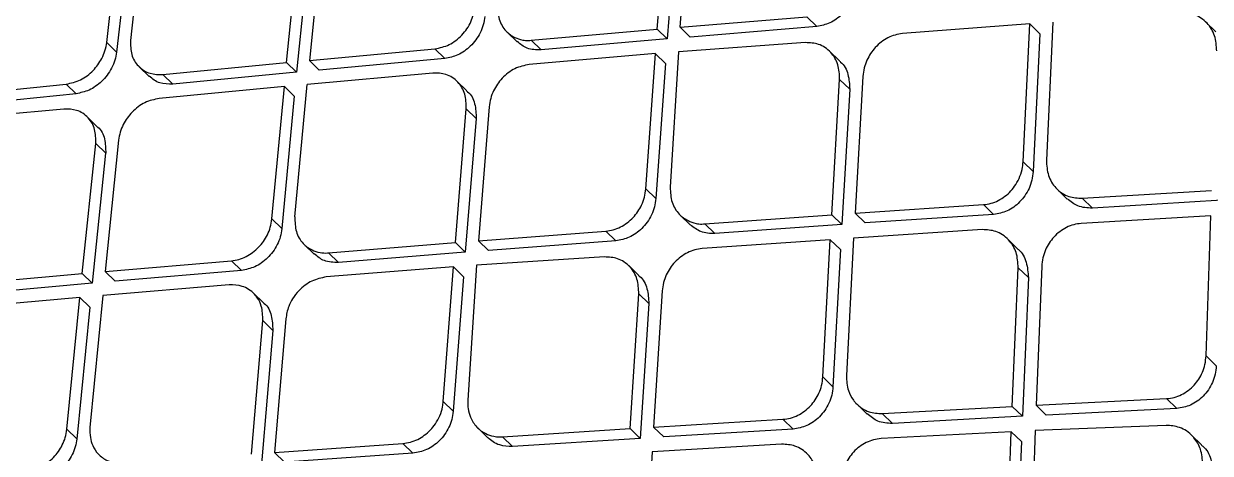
# Model space of a CAD drawing. Extents: x 400 to 501, y 484 to 634.
# Drawn here: x 488.8 to 490.242, y 518.97 to 519.491 of the extents above; entities that cross this region are included whole.
import ezdxf

# ---------------------------------------------------------------- set-up
doc = ezdxf.new("R2010")
doc.units = 0
doc.header["$MEASUREMENT"] = 0
doc.layers.add('DIM', color=3, linetype='Continuous')
doc.layers.add('GEOMETRY', color=3, linetype='Continuous', lineweight=25)

# ---------------------------------------------------------------- blocks, each defined once
blk = doc.blocks.new('2026 GRANDEE')
at = {"layer": 'GEOMETRY', "ltscale": 16}
for p, q in [((39.1451, -77.3559), (39.1577, -77.1928)), ((39.1729, -77.3536), (39.1853, -77.1902)), ((38.5214, -77.2112), (38.505, -77.3695)), ((39.1698, -77.2046), (39.1572, -77.3677)), ((38.4761, -77.3719), (38.4942, -77.2141)), ((38.5062, -77.2258), (38.4881, -77.3836)), ((38.6947, -77.3965), (38.7107, -77.2383)), ((38.7382, -77.234), (38.7224, -77.3939)), ((38.7227, -77.25), (38.7068, -77.4082)), ((39.1729, -77.3536), (39.3267, -77.3407)), ((39.3389, -77.3525), (39.3267, -77.3407)), ((38.9918, -77.3693), (39.1451, -77.3559)), ((39.1451, -77.3559), (39.1572, -77.3677)), ((39.1851, -77.3654), (39.1729, -77.3536)), ((39.3389, -77.3526), (39.1851, -77.3654)), ((39.5977, -77.3495), (39.4429, -77.3613)), ((39.5895, -77.5169), (39.5977, -77.3495)), ((39.5977, -77.3495), (39.61, -77.3614)), ((39.6259, -77.3474), (39.6179, -77.515)), ((39.824, -77.3591), (39.8117, -77.3472)), ((38.9626, -77.3594), (38.9747, -77.3711)), ((39.0039, -77.381), (38.9918, -77.3693)), ((39.1572, -77.3677), (39.0039, -77.381)), ((39.61, -77.3614), (39.6018, -77.5288)), ((38.4761, -77.3719), (38.4881, -77.3836)), ((38.7224, -77.3939), (38.8749, -77.3798)), ((38.8748, -77.3798), (38.8869, -77.3915)), ((39.1708, -77.3833), (39.1608, -77.5478)), ((39.3251, -77.3722), (39.1708, -77.3833)), ((39.3666, -77.3945), (39.3544, -77.3827)), ((38.5443, -77.4109), (38.6947, -77.3965)), ((38.6947, -77.3965), (38.7068, -77.4082)), ((38.7224, -77.3939), (38.7344, -77.4056)), ((38.8869, -77.3915), (38.7344, -77.4056)), ((39.1429, -77.3856), (38.9894, -77.3988)), ((39.1312, -77.5496), (39.1429, -77.3857)), ((39.155, -77.3974), (39.1429, -77.3857)), ((39.155, -77.3974), (39.1433, -77.5614)), ((38.5155, -77.4016), (38.5276, -77.4133)), ((38.5443, -77.4109), (38.5563, -77.4226)), ((38.7068, -77.4082), (38.5563, -77.4226)), ((38.8723, -77.4091), (38.7196, -77.423)), ((39.3949, -77.4132), (39.3854, -77.5793)), ((38.2757, -77.438), (38.4268, -77.4226)), ((38.4388, -77.4342), (38.4268, -77.4226)), ((38.6919, -77.4256), (38.5398, -77.44)), ((38.6768, -77.5862), (38.6919, -77.4256)), ((38.6919, -77.4256), (38.704, -77.4373)), ((38.7047, -77.5838), (38.7196, -77.423)), ((38.9136, -77.4307), (38.9015, -77.419)), ((39.357, -77.5812), (39.3667, -77.417)), ((39.3667, -77.417), (39.3789, -77.4288)), ((38.4388, -77.4342), (38.2877, -77.4496)), ((38.704, -77.4373), (38.6889, -77.5979)), ((39.3789, -77.4288), (39.3693, -77.5931)), ((38.4239, -77.4528), (38.2723, -77.4665)), ((38.8997, -77.6149), (38.9129, -77.4524)), ((38.9129, -77.4524), (38.925, -77.4642)), ((38.9408, -77.45), (38.9278, -77.6128)), ((38.4642, -77.4738), (38.4522, -77.4622)), ((38.925, -77.4642), (38.9118, -77.6267)), ((38.4463, -77.6525), (38.4627, -77.4948)), ((38.4627, -77.4948), (38.4748, -77.5065)), ((38.4905, -77.4906), (38.4741, -77.65)), ((38.4747, -77.5065), (38.4583, -77.6642)), ((39.5895, -77.5169), (39.6018, -77.5288)), ((39.1312, -77.5496), (39.1433, -77.5614)), ((39.631, -77.55), (39.6432, -77.562)), ((39.6615, -77.5611), (39.8186, -77.5516)), ((39.3854, -77.5793), (39.5416, -77.5688)), ((39.5416, -77.5688), (39.5538, -77.5807)), ((39.6738, -77.5731), (39.6615, -77.5611)), ((39.831, -77.5636), (39.6738, -77.5731)), ((38.6768, -77.5862), (38.6888, -77.5979)), ((39.173, -77.5816), (39.1851, -77.5934)), ((39.2029, -77.5921), (39.357, -77.5812)), ((39.3693, -77.5931), (39.357, -77.5812)), ((39.3854, -77.5793), (39.3976, -77.5911)), ((39.5538, -77.5807), (39.3976, -77.5911)), ((39.8176, -77.5824), (39.6602, -77.5917)), ((39.812, -77.7523), (39.8176, -77.5824)), ((38.9278, -77.6128), (39.0826, -77.601)), ((39.0826, -77.601), (39.0948, -77.6128)), ((39.2029, -77.5921), (39.2151, -77.604)), ((39.3693, -77.5931), (39.2151, -77.604)), ((39.5401, -77.5992), (39.3837, -77.6095)), ((38.7454, -77.6272), (38.8997, -77.6149)), ((38.8997, -77.6149), (38.9118, -77.6267)), ((38.9278, -77.6128), (38.9399, -77.6245)), ((39.0948, -77.6128), (38.9399, -77.6245)), ((39.3553, -77.6114), (39.1995, -77.6222)), ((39.3463, -77.778), (39.3553, -77.6114)), ((39.3553, -77.6114), (39.3676, -77.6233)), ((39.3837, -77.6095), (39.3749, -77.7763)), ((39.5829, -77.6223), (39.5706, -77.6103)), ((38.716, -77.6172), (38.7281, -77.6289)), ((38.7575, -77.639), (38.7454, -77.6273)), ((38.9118, -77.6267), (38.7575, -77.639)), ((39.3676, -77.6233), (39.3586, -77.7899)), ((38.4741, -77.65), (38.6276, -77.637)), ((38.6276, -77.637), (38.6397, -77.6487)), ((38.8974, -77.6445), (38.7429, -77.6566)), ((38.885, -77.8078), (38.8974, -77.6445)), ((38.8974, -77.6445), (38.9095, -77.6563)), ((38.9255, -77.6424), (38.9148, -77.8062)), ((39.0809, -77.6323), (38.9255, -77.6424)), ((39.1225, -77.6547), (39.1104, -77.6429)), ((39.6122, -77.6436), (39.6053, -77.8122)), ((38.2948, -77.666), (38.4463, -77.6525)), ((38.4463, -77.6525), (38.4583, -77.6642)), ((38.4741, -77.65), (38.4862, -77.6618)), ((38.6397, -77.6487), (38.4862, -77.6618)), ((38.9095, -77.6563), (38.8972, -77.8196)), ((39.5765, -77.8137), (39.5837, -77.6454)), ((39.5837, -77.6454), (39.596, -77.6573)), ((39.596, -77.6573), (39.5889, -77.8257)), ((38.4583, -77.6642), (38.3068, -77.6777)), ((38.6249, -77.6662), (38.4712, -77.6791)), ((39.151, -77.6736), (39.1406, -77.8389)), ((38.4434, -77.6815), (38.2902, -77.6949)), ((38.4276, -77.8415), (38.4434, -77.6815)), ((38.4554, -77.6932), (38.4434, -77.6815)), ((38.4712, -77.6791), (38.4557, -77.8393)), ((38.6664, -77.688), (38.6543, -77.6762)), ((39.1121, -77.8406), (39.1226, -77.6771)), ((39.1226, -77.6771), (39.1348, -77.689)), ((38.4554, -77.6932), (38.4397, -77.8533)), ((39.1348, -77.689), (39.1244, -77.8525)), ((38.6518, -77.8715), (38.6657, -77.7096)), ((38.6657, -77.7096), (38.6778, -77.7214)), ((38.6938, -77.7074), (38.6801, -77.8695)), ((38.6778, -77.7214), (38.664, -77.8833)), ((39.812, -77.7523), (39.8243, -77.7643)), ((39.3463, -77.778), (39.3586, -77.7899)), ((38.885, -77.8078), (38.8971, -77.8196)), ((39.3878, -77.8112), (39.4001, -77.8231)), ((39.4185, -77.8224), (39.5765, -77.8137)), ((39.5765, -77.8137), (39.5888, -77.8257)), ((39.6053, -77.8122), (39.764, -77.8042)), ((39.6053, -77.8122), (39.6176, -77.8242)), ((39.7764, -77.8163), (39.6176, -77.8242)), ((39.764, -77.8042), (39.7764, -77.8163)), ((39.1406, -77.8389), (39.2978, -77.8294)), ((39.2978, -77.8294), (39.3101, -77.8413)), ((39.4308, -77.8344), (39.4185, -77.8224)), ((39.5889, -77.8257), (39.4308, -77.8344)), ((38.4276, -77.8415), (38.4397, -77.8532)), ((38.9269, -77.8399), (38.9391, -77.8517)), ((38.957, -77.8506), (39.1121, -77.8406)), ((39.1121, -77.8406), (39.1243, -77.8525)), ((39.1406, -77.8389), (39.1529, -77.8507)), ((39.3101, -77.8413), (39.1529, -77.8507)), ((39.5753, -77.8444), (39.417, -77.8528)), ((39.5687, -78.0134), (39.5753, -77.8444)), ((39.5753, -77.8444), (39.5876, -77.8564)), ((39.6041, -77.8429), (39.5993, -78.0125)), ((39.7634, -77.8367), (39.6041, -77.8429)), ((38.6801, -77.8695), (38.8359, -77.8587)), ((38.8359, -77.8587), (38.8481, -77.8705)), ((38.957, -77.8506), (38.9692, -77.8624)), ((39.1244, -77.8525), (38.9692, -77.8624)), ((39.2962, -77.8596), (39.1388, -77.8689)), ((39.5876, -77.8564), (39.5811, -78.0254)), ((39.8066, -77.8605), (39.7941, -77.8485)), ((38.6801, -77.8695), (38.6922, -77.8813)), ((38.8481, -77.8705), (38.6922, -77.8813)), ((39.1388, -77.8689), (39.1292, -78.0349))]:
    blk.add_line(p, q, dxfattribs=at)
for points, knots in [([(39.3344, -73.6754), (39.0943, -73.989), (38.614, -74.6164), (37.8515, -75.526), (37.0585, -76.4108), (36.2329, -77.2665), (35.3771, -78.0921), (34.4922, -78.8851), (33.5825, -79.6476), (32.9551, -80.1279), (32.6415, -80.3679)], [0, 0, 0, 0, 0.124824, 0.249783, 0.374855, 0.499996, 0.625137, 0.750211, 0.875173, 1, 1, 1, 1]), ([(40.1497, -73.709), (40.0127, -73.8419), (39.7344, -74.112), (39.3257, -74.5096), (38.9336, -74.8911), (38.5729, -75.2424), (38.2434, -75.5632), (37.9632, -75.8359), (37.7285, -76.0643), (37.5351, -76.2523), (37.361, -76.4215), (37.2052, -76.5728), (37.0576, -76.7162), (36.8887, -76.8801), (36.6825, -77.0802), (36.4323, -77.3228), (36.1506, -77.5956), (35.8375, -77.8988), (35.4928, -78.2323), (35.1244, -78.5882), (34.7337, -78.9655), (34.3219, -79.3632), (33.8821, -79.7881), (33.4291, -80.2259), (33.123, -80.5224), (32.9727, -80.668)], [0, 0, 0, 0, 0.057285, 0.116397, 0.171134, 0.221513, 0.267531, 0.309184, 0.338855, 0.365836, 0.39013, 0.411737, 0.431012, 0.451894, 0.482374, 0.517226, 0.556449, 0.600044, 0.64801, 0.700352, 0.753718, 0.810985, 0.872139, 0.937203, 1, 1, 1, 1]), ([(39.3869, -77.3007), (39.3865, -77.3042), (39.3856, -77.3111), (39.3818, -77.3211), (39.3766, -77.33), (39.3681, -77.34), (39.3553, -77.3494), (39.3442, -77.3515), (39.3389, -77.3526)], [0, 0, 0, 0, 0.139988, 0.275558, 0.406803, 0.533823, 0.77452, 1, 1, 1, 1]), ([(38.9512, -77.326), (38.9514, -77.3321), (38.9517, -77.3444), (38.96, -77.3581), (38.9707, -77.366), (38.9803, -77.3691), (38.9874, -77.3698), (38.9907, -77.3694), (38.9918, -77.3693)], [0, 0, 0, 0, 0.249437, 0.498609, 0.699182, 0.849648, 0.949863, 1, 1, 1, 1]), ([(38.8748, -77.3798), (38.8808, -77.3785), (38.8926, -77.376), (38.9083, -77.3637), (38.9199, -77.3472), (38.9223, -77.3348), (38.9235, -77.3286)], [0, 0, 0, 0, 0.250649, 0.500184, 0.749849, 1, 1, 1, 1]), ([(38.9356, -77.3403), (38.9351, -77.3437), (38.9341, -77.3505), (38.9301, -77.3603), (38.9247, -77.3691), (38.9161, -77.3789), (38.9033, -77.3882), (38.8923, -77.3905), (38.8869, -77.3915)], [0, 0, 0, 0, 0.13953, 0.27486, 0.406043, 0.533137, 0.774214, 1, 1, 1, 1]), ([(39.8249, -77.3823), (39.8245, -77.376), (39.8236, -77.3633), (39.8153, -77.35), (39.8061, -77.3423), (39.7957, -77.3369), (39.787, -77.3365), (39.7813, -77.3362)], [0, 0, 0, 0, 0.249175, 0.498698, 0.637201, 0.767007, 1, 1, 1, 1]), ([(38.505, -77.3695), (38.505, -77.3754), (38.5051, -77.3872), (38.5125, -77.3994), (38.5209, -77.4062), (38.5307, -77.4108), (38.539, -77.4109), (38.5443, -77.4109)], [0, 0, 0, 0, 0.249724, 0.499227, 0.638351, 0.768336, 1, 1, 1, 1]), ([(39.0039, -77.381), (38.998, -77.381), (38.9868, -77.3808), (38.9787, -77.374), (38.9749, -77.3709)], [0, 0, 0, 0, 0.531771, 1, 1, 1, 1]), ([(39.4429, -77.3613), (39.44, -77.3617), (39.434, -77.3626), (39.4253, -77.3661), (39.4171, -77.3713), (39.4077, -77.3798), (39.4006, -77.3908), (39.3961, -77.4031), (39.3953, -77.4098), (39.3949, -77.4132)], [0, 0, 0, 0, 0.124644, 0.249582, 0.375011, 0.501094, 0.733798, 0.862796, 1, 1, 1, 1]), ([(38.4268, -77.4226), (38.4327, -77.4213), (38.4444, -77.4187), (38.4599, -77.4069), (38.4693, -77.3938), (38.4744, -77.3819), (38.4755, -77.3753), (38.4761, -77.3719)], [0, 0, 0, 0, 0.250697, 0.499277, 0.728483, 0.859063, 1, 1, 1, 1]), ([(38.4881, -77.3836), (38.4876, -77.387), (38.4864, -77.3936), (38.4823, -77.4032), (38.4767, -77.4119), (38.468, -77.4216), (38.4551, -77.4309), (38.4441, -77.4331), (38.4388, -77.4342)], [0, 0, 0, 0, 0.139314, 0.274553, 0.405741, 0.532907, 0.774193, 1, 1, 1, 1]), ([(39.3667, -77.417), (39.3664, -77.4108), (39.3659, -77.3984), (39.358, -77.3855), (39.3492, -77.378), (39.3391, -77.3728), (39.3306, -77.3725), (39.3251, -77.3722)], [0, 0, 0, 0, 0.249389, 0.498897, 0.63672, 0.766292, 1, 1, 1, 1]), ([(38.9894, -77.3988), (38.9835, -77.4), (38.9717, -77.4025), (38.9561, -77.4145), (38.9469, -77.428), (38.9422, -77.4401), (38.9413, -77.4467), (38.9408, -77.45)], [0, 0, 0, 0, 0.248778, 0.499596, 0.733952, 0.863115, 1, 1, 1, 1]), ([(39.3664, -77.3948), (39.3669, -77.3951), (39.3721, -77.3985), (39.3779, -77.4105), (39.3786, -77.4227), (39.3789, -77.4288)], [0, 0, 0, 0, 0.050418, 0.525602, 1, 1, 1, 1]), ([(38.5563, -77.4226), (38.5508, -77.4226), (38.5398, -77.4226), (38.5317, -77.4163), (38.5277, -77.4131)], [0, 0, 0, 0, 0.494554, 1, 1, 1, 1]), ([(38.9129, -77.4524), (38.9128, -77.4463), (38.9125, -77.4341), (38.9048, -77.4215), (38.8962, -77.4143), (38.8862, -77.4094), (38.8777, -77.4092), (38.8723, -77.4091)], [0, 0, 0, 0, 0.249581, 0.499074, 0.636266, 0.765621, 1, 1, 1, 1]), ([(38.5398, -77.44), (38.5339, -77.4412), (38.5221, -77.4437), (38.5065, -77.4557), (38.497, -77.469), (38.4921, -77.4809), (38.491, -77.4873), (38.4905, -77.4906)], [0, 0, 0, 0, 0.24914, 0.499394, 0.735133, 0.86404, 1, 1, 1, 1]), ([(38.9134, -77.431), (38.9138, -77.4312), (38.9189, -77.4345), (38.9243, -77.4461), (38.9248, -77.4582), (38.925, -77.4642)], [0, 0, 0, 0, 0.041925, 0.5212, 1, 1, 1, 1]), ([(38.4627, -77.4948), (38.4627, -77.4888), (38.4627, -77.4769), (38.4555, -77.4647), (38.4472, -77.4578), (38.4375, -77.4531), (38.4292, -77.4529), (38.4239, -77.4528)], [0, 0, 0, 0, 0.249768, 0.499285, 0.636025, 0.765209, 1, 1, 1, 1]), ([(38.464, -77.4741), (38.4644, -77.4744), (38.4693, -77.4775), (38.4745, -77.4889), (38.4747, -77.5006), (38.4748, -77.5065)], [0, 0, 0, 0, 0.045524, 0.525112, 1, 1, 1, 1]), ([(39.6179, -77.515), (39.6183, -77.5213), (39.6191, -77.534), (39.6274, -77.5473), (39.6367, -77.5551), (39.6472, -77.5604), (39.6559, -77.5609), (39.6615, -77.5611)], [0, 0, 0, 0, 0.249041, 0.498603, 0.639805, 0.770536, 1, 1, 1, 1]), ([(39.5416, -77.5688), (39.5446, -77.5684), (39.5507, -77.5676), (39.5595, -77.5641), (39.5677, -77.559), (39.5749, -77.5524), (39.5812, -77.5442), (39.5861, -77.5344), (39.589, -77.525), (39.5894, -77.5191), (39.5895, -77.5169)], [0, 0, 0, 0, 0.126364, 0.251766, 0.376461, 0.500709, 0.623894, 0.767189, 0.913215, 1, 1, 1, 1]), ([(39.6018, -77.5288), (39.6015, -77.5323), (39.6007, -77.5392), (39.5971, -77.5491), (39.592, -77.5581), (39.5836, -77.5681), (39.5708, -77.5777), (39.5594, -77.5797), (39.5538, -77.5807)], [0, 0, 0, 0, 0.137929, 0.271904, 0.402076, 0.528608, 0.770327, 1, 1, 1, 1]), ([(39.0826, -77.601), (39.0856, -77.6005), (39.0916, -77.5997), (39.1033, -77.595), (39.1162, -77.5855), (39.1253, -77.5719), (39.1299, -77.5597), (39.1307, -77.5531), (39.1312, -77.5496)], [0, 0, 0, 0, 0.126756, 0.25249, 0.500324, 0.73268, 0.862056, 1, 1, 1, 1]), ([(39.1608, -77.5478), (39.1611, -77.554), (39.1617, -77.5664), (39.1704, -77.5802), (39.1812, -77.5883), (39.191, -77.5916), (39.1982, -77.5926), (39.2017, -77.5922), (39.2029, -77.5921)], [0, 0, 0, 0, 0.249278, 0.498341, 0.695533, 0.844879, 0.946285, 1, 1, 1, 1]), ([(39.1433, -77.5614), (39.1429, -77.5648), (39.142, -77.5716), (39.1383, -77.5813), (39.1331, -77.5902), (39.1245, -77.6001), (39.1116, -77.6096), (39.1003, -77.6117), (39.0948, -77.6128)], [0, 0, 0, 0, 0.13708, 0.270561, 0.400543, 0.527137, 0.769493, 1, 1, 1, 1]), ([(39.6738, -77.5731), (39.6677, -77.5728), (39.6561, -77.5723), (39.6475, -77.5651), (39.6434, -77.5617)], [0, 0, 0, 0, 0.528224, 1, 1, 1, 1]), ([(38.6276, -77.637), (38.6306, -77.6365), (38.6366, -77.6357), (38.6482, -77.631), (38.6611, -77.6215), (38.6705, -77.6081), (38.6753, -77.5961), (38.6763, -77.5896), (38.6768, -77.5862)], [0, 0, 0, 0, 0.127122, 0.252983, 0.500108, 0.733117, 0.862426, 1, 1, 1, 1]), ([(38.7047, -77.5838), (38.7048, -77.59), (38.7051, -77.6022), (38.7134, -77.6159), (38.7242, -77.6239), (38.7346, -77.6271), (38.7418, -77.6278), (38.745, -77.6273), (38.7454, -77.6273)], [0, 0, 0, 0, 0.249381, 0.498703, 0.700708, 0.85168, 0.981986, 1, 1, 1, 1]), ([(38.6889, -77.5979), (38.6884, -77.6013), (38.6874, -77.6079), (38.6835, -77.6174), (38.6782, -77.6261), (38.6695, -77.636), (38.6565, -77.6454), (38.6452, -77.6476), (38.6397, -77.6487)], [0, 0, 0, 0, 0.135962, 0.268732, 0.398373, 0.524951, 0.768064, 1, 1, 1, 1]), ([(39.2151, -77.604), (39.2091, -77.6038), (39.1977, -77.6034), (39.1893, -77.5965), (39.1853, -77.5932)], [0, 0, 0, 0, 0.5243202, 1, 1, 1, 1]), ([(39.5837, -77.6454), (39.5833, -77.639), (39.5825, -77.6264), (39.5742, -77.6131), (39.5649, -77.6053), (39.5545, -77.5999), (39.5457, -77.5995), (39.5401, -77.5992)], [0, 0, 0, 0, 0.249108, 0.498664, 0.638622, 0.768928, 1, 1, 1, 1]), ([(39.6602, -77.5917), (39.6571, -77.5921), (39.6511, -77.5928), (39.6422, -77.5963), (39.634, -77.6015), (39.6246, -77.61), (39.6175, -77.6211), (39.6132, -77.6335), (39.6126, -77.6402), (39.6122, -77.6436)], [0, 0, 0, 0, 0.125756, 0.251044, 0.376149, 0.501367, 0.735183, 0.863777, 1, 1, 1, 1]), ([(38.7575, -77.639), (38.7516, -77.6389), (38.7403, -77.6386), (38.7321, -77.6319), (38.7283, -77.6287)], [0, 0, 0, 0, 0.528245, 1, 1, 1, 1]), ([(39.1995, -77.6222), (39.1965, -77.6226), (39.1905, -77.6234), (39.1817, -77.6269), (39.1735, -77.632), (39.164, -77.6404), (39.1567, -77.6514), (39.1522, -77.6636), (39.1514, -77.6702), (39.151, -77.6736)], [0, 0, 0, 0, 0.125679, 0.250955, 0.376015, 0.501079, 0.735996, 0.864444, 1, 1, 1, 1]), ([(39.5827, -77.6225), (39.5832, -77.6228), (39.5885, -77.6263), (39.5946, -77.6385), (39.5955, -77.6511), (39.596, -77.6573)], [0, 0, 0, 0, 0.043927, 0.522866, 1, 1, 1, 1]), ([(39.1226, -77.6771), (39.1223, -77.671), (39.1218, -77.6586), (39.1139, -77.6457), (39.105, -77.6382), (39.0949, -77.633), (39.0863, -77.6326), (39.0809, -77.6323)], [0, 0, 0, 0, 0.249354, 0.4989, 0.638626, 0.768837, 1, 1, 1, 1]), ([(38.7429, -77.6566), (38.7369, -77.6578), (38.725, -77.6602), (38.7109, -77.671), (38.702, -77.6823), (38.6959, -77.6939), (38.6945, -77.7023), (38.6937, -77.7074)], [0, 0, 0, 0, 0.250308, 0.499342, 0.659972, 0.797007, 1, 1, 1, 1]), ([(39.1223, -77.655), (39.1228, -77.6553), (39.128, -77.6587), (39.1338, -77.6706), (39.1344, -77.6829), (39.1348, -77.689)], [0, 0, 0, 0, 0.046988, 0.524136, 1, 1, 1, 1]), ([(38.6657, -77.7096), (38.6656, -77.7035), (38.6654, -77.6936), (38.6603, -77.6833), (38.655, -77.6765), (38.6489, -77.6715), (38.6388, -77.6666), (38.6304, -77.6663), (38.6249, -77.6662)], [0, 0, 0, 0, 0.249282, 0.406176, 0.499635, 0.639095, 0.769113, 1, 1, 1, 1]), ([(38.6663, -77.6882), (38.6666, -77.6884), (38.6717, -77.6917), (38.6772, -77.7033), (38.6776, -77.7154), (38.6778, -77.7214)], [0, 0, 0, 0, 0.038499, 0.519682, 1, 1, 1, 1]), ([(36.6905, -86.4596), (36.8381, -86.4165), (37.1307, -86.3312), (37.5611, -86.1898), (37.9886, -86.0371), (38.4208, -85.8678), (38.8567, -85.6806), (39.2868, -85.4779), (39.735, -85.2466), (40.1984, -84.9824), (40.6732, -84.681), (41.12, -84.3656), (41.5399, -84.0372), (41.9344, -83.6966), (42.3107, -83.3382), (42.669, -82.9614), (43.0096, -82.5663), (43.3373, -82.1464), (43.6515, -81.7006), (43.9514, -81.2277), (44.2143, -80.7659), (44.4449, -80.319), (44.6472, -79.8897), (44.8341, -79.4545), (45.0032, -79.0227), (45.156, -78.5954), (45.2974, -78.165), (45.3827, -77.8724), (45.4258, -77.7247)], [0, 0, 0, 0, 0.035525, 0.070388, 0.104613, 0.140366, 0.177593, 0.214175, 0.250155, 0.29407, 0.337324, 0.380018, 0.420328, 0.460404, 0.500344, 0.540322, 0.580441, 0.620795, 0.663303, 0.706365, 0.750082, 0.785996, 0.822507, 0.859661, 0.895376, 0.929604, 0.96447, 1, 1, 1, 1]), ([(39.764, -77.8042), (39.7671, -77.8039), (39.7733, -77.8032), (39.7822, -77.7997), (39.7905, -77.7946), (39.7998, -77.7861), (39.8069, -77.775), (39.811, -77.7626), (39.8117, -77.7558), (39.812, -77.7523)], [0, 0, 0, 0, 0.127391, 0.253204, 0.377788, 0.501503, 0.734322, 0.863093, 1, 1, 1, 1]), ([(39.8244, -77.7643), (39.8241, -77.7678), (39.8234, -77.7747), (39.82, -77.7846), (39.815, -77.7936), (39.8067, -77.8037), (39.7937, -77.8134), (39.7821, -77.8153), (39.7764, -77.8163)], [0, 0, 0, 0, 0.136524, 0.269343, 0.398682, 0.524779, 0.767119, 1, 1, 1, 1]), ([(39.2978, -77.8294), (39.3009, -77.829), (39.307, -77.8283), (39.3159, -77.8248), (39.3242, -77.8197), (39.3336, -77.8113), (39.3408, -77.8004), (39.3452, -77.7881), (39.3459, -77.7814), (39.3463, -77.778)], [0, 0, 0, 0, 0.127391, 0.253222, 0.377736, 0.501182, 0.734708, 0.863447, 1, 1, 1, 1]), ([(39.3749, -77.7763), (39.3752, -77.7826), (39.3758, -77.7935), (39.3814, -77.8037), (39.3851, -77.8083), (39.3861, -77.8094), (39.3887, -77.8122), (39.3937, -77.8163), (39.4042, -77.8216), (39.4129, -77.8221), (39.4185, -77.8224)], [0, 0, 0, 0, 0.248777, 0.431489, 0.479729, 0.496929, 0.499046, 0.641913, 0.773133, 1, 1, 1, 1]), ([(39.3586, -77.7899), (39.3582, -77.7933), (39.3575, -77.8), (39.3539, -77.8098), (39.3488, -77.8187), (39.3404, -77.8287), (39.3273, -77.8383), (39.3158, -77.8403), (39.3101, -77.8413)], [0, 0, 0, 0, 0.13562, 0.267935, 0.397104, 0.5233, 0.766342, 1, 1, 1, 1]), ([(38.8359, -77.8587), (38.839, -77.8583), (38.8451, -77.8575), (38.8568, -77.8529), (38.8674, -77.8451), (38.876, -77.8346), (38.8811, -77.825), (38.8842, -77.8158), (38.8848, -77.81), (38.885, -77.8078)], [0, 0, 0, 0, 0.127717, 0.253691, 0.499829, 0.623611, 0.767457, 0.914549, 1, 1, 1, 1]), ([(38.9148, -77.8062), (38.9148, -77.8063), (38.9147, -77.8067), (38.9147, -77.8077), (38.9147, -77.811), (38.9152, -77.8178), (38.918, -77.8283), (38.925, -77.8392), (38.9353, -77.8467), (38.9451, -77.85), (38.9523, -77.851), (38.9558, -77.8507), (38.957, -77.8506)], [0, 0, 0, 0, 0.005033, 0.013566, 0.041134, 0.138195, 0.291012, 0.499306, 0.697723, 0.847348, 0.948051, 1, 1, 1, 1]), ([(41.2596, -77.8312), (41.1255, -78.0452), (40.8572, -78.4732), (40.4045, -79.0816), (39.9167, -79.6617), (39.3905, -80.2076), (38.828, -80.7163), (38.2326, -81.1858), (37.6101, -81.6194), (37.1739, -81.8747), (36.9558, -82.0023)], [0, 0, 0, 0, 0.125001, 0.250001, 0.375003, 0.499997, 0.624991, 0.749994, 0.874996, 1, 1, 1, 1]), ([(38.8972, -77.8196), (38.8967, -77.823), (38.8958, -77.8296), (38.8921, -77.8391), (38.887, -77.8479), (38.8784, -77.8578), (38.8653, -77.8674), (38.8538, -77.8695), (38.8481, -77.8705)], [0, 0, 0, 0, 0.134331, 0.265837, 0.394628, 0.520821, 0.764748, 1, 1, 1, 1]), ([(39.4308, -77.8344), (39.4246, -77.8341), (39.413, -77.8335), (39.4044, -77.8262), (39.4003, -77.8228)], [0, 0, 0, 0, 0.529756, 1, 1, 1, 1]), ([(38.378, -77.8918), (38.3811, -77.8914), (38.3871, -77.8906), (38.3988, -77.8859), (38.4119, -77.8765), (38.4213, -77.8632), (38.4261, -77.8513), (38.4271, -77.8448), (38.4276, -77.8415)], [0, 0, 0, 0, 0.128426, 0.254721, 0.500108, 0.735921, 0.864528, 1, 1, 1, 1]), ([(38.4557, -77.8393), (38.4556, -77.8434), (38.4555, -77.8511), (38.4589, -77.8622), (38.4655, -77.8723), (38.4753, -77.8794), (38.4857, -77.8827), (38.4929, -77.8833), (38.4962, -77.8829), (38.4965, -77.8828)], [0, 0, 0, 0, 0.168124, 0.313571, 0.499649, 0.702909, 0.854167, 0.983027, 1, 1, 1, 1]), ([(39.808, -77.8843), (39.8075, -77.8779), (39.8066, -77.8659), (39.8002, -77.8552), (39.794, -77.8481), (39.7885, -77.8434), (39.7778, -77.8378), (39.769, -77.8371), (39.7634, -77.8367)], [0, 0, 0, 0, 0.248723, 0.46861, 0.498833, 0.640829, 0.771771, 1, 1, 1, 1]), ([(38.4397, -77.8533), (38.4392, -77.8565), (38.4382, -77.8629), (38.4344, -77.8723), (38.4292, -77.8809), (38.4205, -77.8907), (38.4073, -77.9003), (38.3958, -77.9025), (38.3901, -77.9036)], [0, 0, 0, 0, 0.132691, 0.263116, 0.391346, 0.517452, 0.762436, 1, 1, 1, 1]), ([(38.9692, -77.8624), (38.9638, -77.8622), (38.9554, -77.8618), (38.9454, -77.8572), (38.9412, -77.8534), (38.9392, -77.8516)], [0, 0, 0, 0, 0.471786, 0.746426, 1, 1, 1, 1]), ([(39.3398, -77.9058), (39.3395, -77.8995), (39.3388, -77.8876), (39.3325, -77.8771), (39.3264, -77.8702), (39.321, -77.8658), (39.3105, -77.8604), (39.3018, -77.8599), (39.2962, -77.8596)], [0, 0, 0, 0, 0.248952, 0.469977, 0.498893, 0.640478, 0.771296, 1, 1, 1, 1]), ([(39.417, -77.8528), (39.4139, -77.8532), (39.4078, -77.8539), (39.3989, -77.8574), (39.3906, -77.8624), (39.3812, -77.8709), (39.3739, -77.8819), (39.3696, -77.8942), (39.3689, -77.9008), (39.3685, -77.9043)], [0, 0, 0, 0, 0.126626, 0.252197, 0.376981, 0.501305, 0.736842, 0.865026, 1, 1, 1, 1]), ([(39.8063, -77.8609), (39.8069, -77.8613), (39.8125, -77.865), (39.8187, -77.8775), (39.8199, -77.8901), (39.8204, -77.8964)], [0, 0, 0, 0, 0.057644, 0.530381, 1, 1, 1, 1])]:
    blk.add_open_spline(points, degree=3, knots=knots, dxfattribs=at)

msp = doc.modelspace()

# ---------------------------------------------------------------- block references
at = {"layer": 'DIM'}
msp.add_blockref('2026 GRANDEE', (450.4248, 596.8403), dxfattribs=at)

doc.saveas('drawing.dxf')
